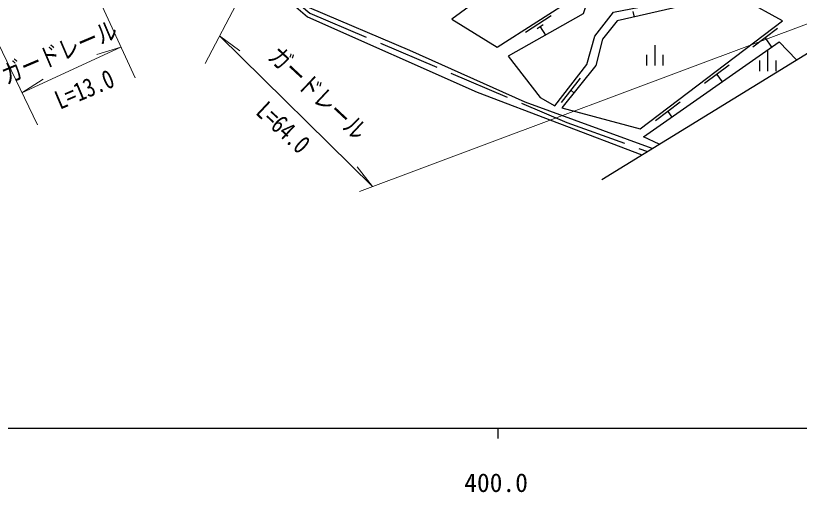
# Model space of a CAD drawing. Units: millimetres at full size, sheet at 1:1000; details may follow other scales. Extents: x 40000 to 680000, y 20000 to 380000.
# Drawn here: x 420836 to 497518, y 198715 to 245389 of the extents above; entities that cross this region are included whole.
import ezdxf
from ezdxf.enums import TextEntityAlignment as Align

# ---------------------------------------------------------------- set-up
doc = ezdxf.new("R2010")
doc.units = ezdxf.units.MM
doc.header["$LTSCALE"] = 1000
doc.linetypes.add('DASHED', pattern=[7.5, 6, -1.5])
for name, color, linetype, lineweight in [('M-BGD', 7, 'Continuous', 25), ('M-BMK-OTRS', 5, 'Continuous', 25), ('M-BMK-ROW', 30, 'DASHED', 25), ('M-STR-HTXT', 7, 'Continuous', 13), ('M-TTL-BAND', 7, 'Continuous', 25)]:
    doc.layers.add(name, color=color, linetype=linetype, lineweight=lineweight)
doc.styles.add('ＭＳ ゴシック', font='')
doc.styles.get('ＭＳ ゴシック').set_extended_font_data('MS Gothic')

msp = doc.modelspace()

# ---------------------------------------------------------------- linework, layer by layer
at = {"layer": 'M-BGD'}
for p, q in [((481237, 245800), (481344, 245257)), ((473248, 245368), (470726, 243744)), ((472444, 244493), (471855, 244114)), ((472149, 244303), (472677, 243483)), ((495368, 244121), (492977, 242309)), ((494172, 243215), (494806, 242313)), ((483409, 240497), (483409, 242489)), ((494441, 239965), (494441, 241957)), ((482609, 240497), (482609, 241542)), ((484209, 240497), (484209, 241542)), ((493641, 239965), (493641, 241010)), ((495241, 239965), (495241, 241010)), ((490645, 240543), (488254, 238731)), ((476074, 239261), (474229, 236895)), ((489450, 239637), (489959, 238911)), ((475151, 238078), (475457, 237835)), ((485842, 236903), (483451, 235091)), ((484646, 235997), (485029, 235452))]:
    msp.add_line(p, q, dxfattribs=at)
for points in [[(483134, 232389), (470694, 236910), (459394, 241993), (449596, 246146), (446606, 249092), (446946, 251462), (445870, 258108), (436302, 271206), (428278, 282077), (424333, 287382), (419222, 290650), (400347, 302876), (397495, 306961), (394439, 307385)], [(391175, 305802), (391604, 305068), (396394, 304587), (399216, 300579), (423285, 286911), (444833, 257866), (445901, 251116), (445510, 248636), (449386, 245267), (465997, 237884), (482103, 231755)], [(483819, 232811), (482264, 233512), (495537, 242826), (497234, 241071)]]:
    msp.add_lwpolyline(points, dxfattribs=at)
for points in [[(467951, 242314), (475698, 247302), (477216, 251266), (488190, 254084), (483762, 261267), (477543, 257433), (476011, 254222), (463524, 245045)], [(473580, 236550), (476736, 240598), (477497, 243373), (479321, 245727), (488653, 247569), (492528, 248674), (488629, 252703), (478024, 250472), (476367, 245584), (469035, 241409), (472159, 237390)], [(474294, 236371), (481938, 234322), (495877, 244884), (492190, 246948), (492012, 247729), (479688, 244873), (478262, 243089), (477590, 240518)]]:
    msp.add_lwpolyline(points, close=True, dxfattribs=at)
at = {"layer": 'M-BMK-OTRS'}
msp.add_line((478184, 229342), (536865, 265474), dxfattribs=at)
at = {"layer": 'M-BMK-ROW'}
msp.add_lwpolyline([(390605, 312246), (393110, 306195), (397116, 305844), (399771, 301562), (423868, 287164), (445417, 257834), (446341, 251283), (445883, 248793), (449623, 245640), (474761, 234924), (482652, 232093)], dxfattribs=at)
at = {"layer": 'M-STR-HTXT'}
for p, q in [((432513, 239312), (400226, 309671)), ((422971, 234697), (389465, 303971)), ((439363, 240706), (467051, 293557)), ((510243, 249081), (454472, 228172)), ((440787, 243423), (455739, 228647)), ((440787, 243423), (442756, 241957)), ((421446, 237849), (431142, 242298)), ((431142, 242298), (428790, 241595)), ((421446, 237849), (423513, 239173)), ((455739, 228647), (454250, 230599))]:
    msp.add_line(p, q, dxfattribs=at)
at = {"layer": 'M-TTL-BAND'}
for p, q in [((40000, 205000), (579000, 205000)), ((468000, 205000), (468000, 204000))]:
    msp.add_line(p, q, dxfattribs=at)

# ---------------------------------------------------------------- texts
at = {"layer": 'M-STR-HTXT', "style": 'ＭＳ ゴシック', "width": 0.8}
for s, rotation, p in [('ガードレール', 23.037, (425676, 240475)), ('ガードレール', 316.899, (449414, 236742)), ('L=13.0', 23.037, (428131, 236834)), ('L=64.0', 316.899, (446027, 233383))]:
    msp.add_text(s, height=1833, rotation=rotation, dxfattribs=at).set_placement(p, align=Align.BOTTOM_CENTER)
at = {"layer": 'M-TTL-BAND', "style": 'ＭＳ ゴシック'}
msp.add_text('400.0', height=1833, dxfattribs=at).set_placement((467844, 198195), align=Align.BOTTOM_CENTER)

doc.saveas('drawing.dxf')
